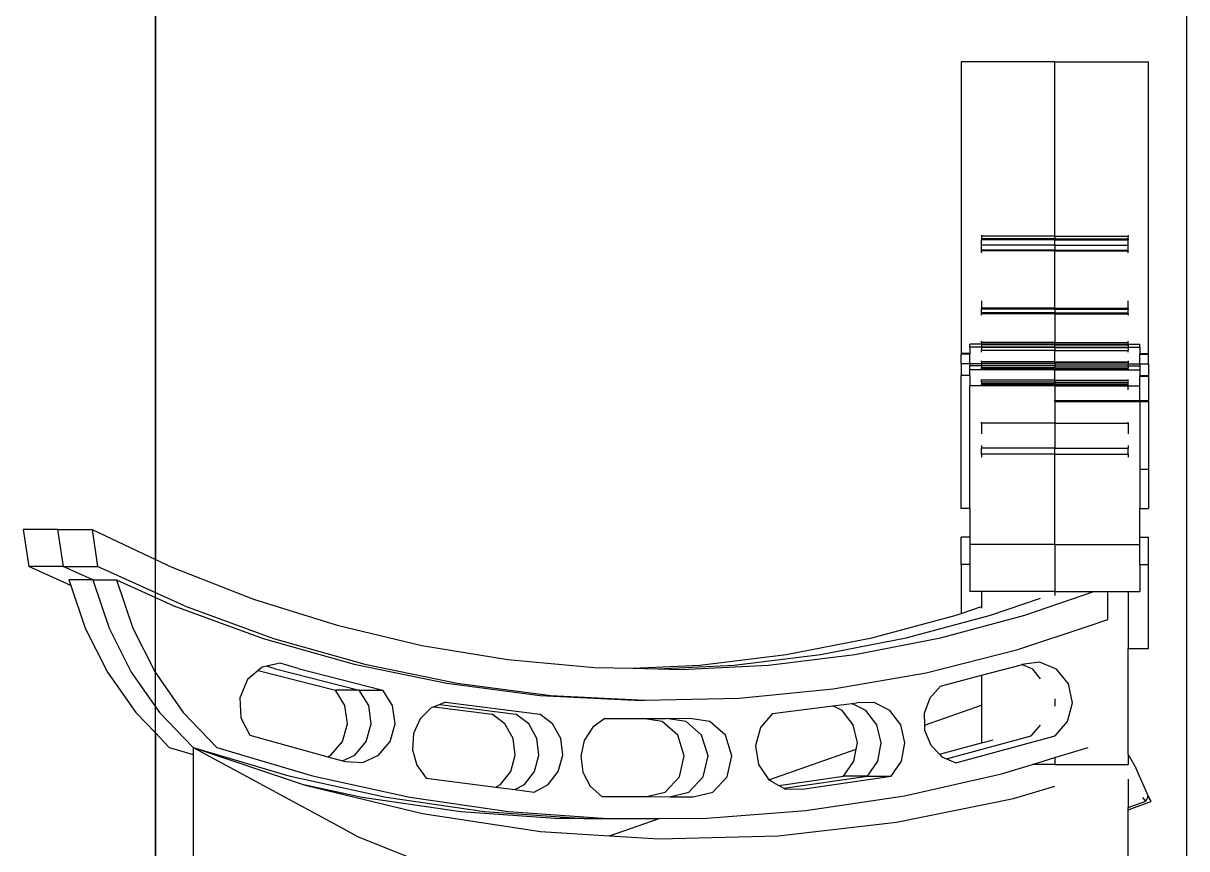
# Model space of a CAD drawing. Extents: x -24961 to 905641, y -154323 to 635957.
# Drawn here: x 395802.4 to 396253.6, y -143236.1 to -142916.1 of the extents above; entities that cross this region are included whole.
import ezdxf

# ---------------------------------------------------------------- set-up
doc = ezdxf.new("R2010")
doc.units = 0
doc.header["$LTSCALE"] = 1000
doc.header["$MEASUREMENT"] = 0
doc.layers.add('WALL', color=9, linetype='Continuous')

msp = doc.modelspace()

# ---------------------------------------------------------------- linework, layer by layer
for p, q in [((395853.61, -137425.75), (395853.61, -143123.91)), ((396253.61, -143268.28), (396253.61, -140057.9)), ((396202.46, -142931.06), (396166.11, -142931.06)), ((396166.11, -142931.06), (396166.11, -143044.11)), ((396202.46, -142931.06), (396238.81, -142931.06)), ((396202.46, -142998.65), (396202.46, -142931.06)), ((396238.81, -143044.11), (396238.81, -142931.06)), ((396174.07, -142998.23), (396174.07, -142998.65)), ((396174.07, -142998.65), (396174.07, -142999.57)), ((396202.46, -142998.65), (396174.07, -142998.65)), ((396202.46, -142998.65), (396230.86, -142998.65)), ((396202.46, -142998.65), (396202.46, -142999.57)), ((396230.86, -142998.23), (396230.86, -142998.65)), ((396230.86, -142999.57), (396230.86, -142998.65)), ((396202.46, -142999.57), (396174.07, -142999.57)), ((396174.07, -142999.57), (396174.07, -142999.8)), ((396202.46, -142999.8), (396174.07, -142999.8)), ((396174.07, -142999.8), (396174.07, -143000.07)), ((396202.46, -143000.07), (396174.07, -143000.07)), ((396174.07, -143002.13), (396174.07, -143000.07)), ((396202.46, -143002.13), (396174.07, -143002.13)), ((396174.07, -143003.98), (396174.07, -143002.13)), ((396202.46, -142999.57), (396230.86, -142999.57)), ((396202.46, -142999.57), (396202.46, -142999.8)), ((396202.46, -142999.8), (396230.86, -142999.8)), ((396202.46, -142999.8), (396202.46, -143000.07)), ((396202.46, -143000.07), (396230.86, -143000.07)), ((396202.46, -143002.13), (396202.46, -143000.07)), ((396202.46, -143002.13), (396230.86, -143002.13)), ((396202.46, -143002.13), (396202.46, -143003.98)), ((396230.86, -142999.57), (396230.86, -142999.8)), ((396230.86, -142999.8), (396230.86, -143000.07)), ((396230.86, -143002.13), (396230.86, -143000.07)), ((396230.86, -143003.98), (396230.86, -143002.13)), ((396202.46, -143003.98), (396174.07, -143003.98)), ((396174.07, -143004.34), (396174.07, -143003.98)), ((396174.07, -143005), (396174.07, -143004.34)), ((396202.46, -143004.34), (396174.07, -143004.34)), ((396202.46, -143003.98), (396230.86, -143003.98)), ((396202.46, -143004.34), (396202.46, -143003.98)), ((396202.46, -143004.34), (396230.86, -143004.34)), ((396202.46, -143026.51), (396202.46, -143004.34)), ((396230.86, -143004.34), (396230.86, -143003.98)), ((396230.86, -143005), (396230.86, -143004.34)), ((396174.07, -143023.66), (396174.07, -143026.51)), ((396230.86, -143026.51), (396230.86, -143023.66)), ((396174.07, -143026.51), (396174.07, -143026.59)), ((396202.46, -143026.51), (396174.07, -143026.51)), ((396202.46, -143026.59), (396174.07, -143026.59)), ((396174.07, -143026.95), (396174.07, -143026.59)), ((396174.07, -143028.35), (396174.07, -143026.95)), ((396202.46, -143026.95), (396174.07, -143026.95)), ((396202.46, -143028.35), (396174.07, -143028.35)), ((396174.07, -143028.73), (396174.07, -143028.35)), ((396202.46, -143028.73), (396174.07, -143028.73)), ((396174.07, -143029.23), (396174.07, -143028.73)), ((396202.46, -143026.51), (396202.46, -143026.59)), ((396202.46, -143026.51), (396230.86, -143026.51)), ((396202.46, -143026.59), (396230.86, -143026.59)), ((396202.46, -143026.59), (396202.46, -143026.95)), ((396202.46, -143026.95), (396230.86, -143026.95)), ((396202.46, -143026.95), (396202.46, -143028.35)), ((396202.46, -143028.35), (396230.86, -143028.35)), ((396202.46, -143028.73), (396202.46, -143028.35)), ((396202.46, -143028.73), (396230.86, -143028.73)), ((396202.46, -143028.73), (396202.46, -143039.77)), ((396230.86, -143026.51), (396230.86, -143026.59)), ((396230.86, -143026.59), (396230.86, -143026.95)), ((396230.86, -143028.35), (396230.86, -143026.95)), ((396230.86, -143028.73), (396230.86, -143028.35)), ((396230.86, -143028.73), (396230.86, -143029.23)), ((396174.07, -143039.77), (396174.07, -143039.24)), ((396202.46, -143039.77), (396174.07, -143039.77)), ((396174.07, -143039.77), (396174.07, -143040.45)), ((396202.46, -143039.77), (396230.86, -143039.77)), ((396202.46, -143040.45), (396202.46, -143039.77)), ((396230.86, -143039.77), (396230.86, -143039.24)), ((396230.86, -143040.45), (396230.86, -143039.77)), ((396169.52, -143044.11), (396166.11, -143044.11)), ((396166.11, -143044.11), (396166.11, -143044.3)), ((396169.52, -143044.3), (396166.11, -143044.3)), ((396166.11, -143048.05), (396166.11, -143044.3)), ((396169.52, -143041.61), (396169.52, -143040.45)), ((396174.07, -143040.45), (396169.52, -143040.45)), ((396174.07, -143041.61), (396169.52, -143041.61)), ((396169.52, -143041.61), (396169.52, -143044.11)), ((396169.52, -143044.11), (396169.52, -143044.3)), ((396169.52, -143048.05), (396169.52, -143044.3)), ((396202.46, -143040.45), (396174.07, -143040.45)), ((396174.07, -143040.45), (396174.07, -143040.67)), ((396202.46, -143040.67), (396174.07, -143040.67)), ((396174.07, -143040.67), (396174.07, -143041.61)), ((396202.46, -143041.61), (396174.07, -143041.61)), ((396174.07, -143041.67), (396174.07, -143041.61)), ((396174.07, -143041.77), (396174.07, -143041.67)), ((396202.46, -143041.77), (396174.07, -143041.77)), ((396174.07, -143041.77), (396174.07, -143042.97)), ((396174.07, -143043.56), (396174.07, -143042.97)), ((396202.46, -143042.97), (396174.07, -143042.97)), ((396202.46, -143040.45), (396230.86, -143040.45)), ((396202.46, -143040.45), (396202.46, -143040.67)), ((396202.46, -143040.67), (396230.86, -143040.67)), ((396202.46, -143041.61), (396202.46, -143040.67)), ((396202.46, -143041.61), (396230.86, -143041.61)), ((396202.46, -143041.67), (396202.46, -143041.61)), ((396202.46, -143041.67), (396202.46, -143041.77)), ((396202.46, -143041.77), (396230.86, -143041.77)), ((396202.46, -143041.77), (396202.46, -143042.97)), ((396202.46, -143042.97), (396230.86, -143042.97)), ((396202.46, -143047.28), (396202.46, -143042.97)), ((396230.86, -143040.45), (396235.4, -143040.45)), ((396230.86, -143040.45), (396230.86, -143040.67)), ((396230.86, -143040.67), (396230.86, -143041.61)), ((396230.86, -143041.61), (396235.4, -143041.61)), ((396230.86, -143041.67), (396230.86, -143041.61)), ((396230.86, -143041.67), (396230.86, -143041.77)), ((396230.86, -143041.77), (396230.86, -143042.97)), ((396230.86, -143043.56), (396230.86, -143042.97)), ((396235.4, -143041.61), (396235.4, -143040.45)), ((396235.4, -143041.61), (396235.4, -143044.11)), ((396235.4, -143044.11), (396238.81, -143044.11)), ((396235.4, -143044.11), (396235.4, -143044.3)), ((396235.4, -143044.3), (396238.81, -143044.3)), ((396235.4, -143048.05), (396235.4, -143044.3)), ((396238.81, -143044.11), (396238.81, -143044.3)), ((396238.81, -143048.05), (396238.81, -143044.3)), ((396166.11, -143048.14), (396166.11, -143048.05)), ((396169.52, -143048.05), (396166.11, -143048.05)), ((396169.52, -143048.14), (396166.11, -143048.14)), ((396166.11, -143048.14), (396166.11, -143052.57)), ((396174.07, -143048.05), (396169.52, -143048.05)), ((396169.52, -143048.05), (396169.52, -143048.14)), ((396169.52, -143048.14), (396169.52, -143048.92)), ((396174.07, -143048.14), (396169.52, -143048.14)), ((396174.07, -143047.28), (396174.07, -143046.89)), ((396202.46, -143047.28), (396174.07, -143047.28)), ((396174.07, -143047.28), (396174.07, -143047.48)), ((396202.46, -143047.48), (396174.07, -143047.48)), ((396174.07, -143047.48), (396174.07, -143048.05)), ((396202.46, -143048.05), (396174.07, -143048.05)), ((396174.07, -143048.08), (396174.07, -143048.05)), ((396202.46, -143048.08), (396174.07, -143048.08)), ((396174.07, -143048.14), (396174.07, -143048.08)), ((396202.46, -143048.14), (396174.07, -143048.14)), ((396174.07, -143048.14), (396174.07, -143048.92)), ((396202.46, -143047.28), (396230.86, -143047.28)), ((396202.46, -143047.28), (396202.46, -143047.48)), ((396202.46, -143047.48), (396230.86, -143047.48)), ((396202.46, -143047.48), (396202.46, -143048.05)), ((396202.46, -143048.05), (396230.86, -143048.05)), ((396202.46, -143048.08), (396202.46, -143048.05)), ((396202.46, -143048.08), (396230.86, -143048.08)), ((396202.46, -143048.14), (396202.46, -143048.08)), ((396202.46, -143048.14), (396230.86, -143048.14)), ((396202.46, -143048.14), (396202.46, -143048.92)), ((396230.86, -143046.89), (396230.86, -143047.28)), ((396230.86, -143047.28), (396230.86, -143047.48)), ((396230.86, -143047.48), (396230.86, -143048.05)), ((396230.86, -143048.08), (396230.86, -143048.05)), ((396230.86, -143048.05), (396235.4, -143048.05)), ((396230.86, -143048.14), (396230.86, -143048.08)), ((396230.86, -143048.14), (396235.4, -143048.14)), ((396230.86, -143048.92), (396230.86, -143048.14)), ((396235.4, -143048.05), (396238.81, -143048.05)), ((396235.4, -143048.05), (396235.4, -143048.14)), ((396235.4, -143048.14), (396235.4, -143048.92)), ((396235.4, -143048.14), (396238.81, -143048.14)), ((396238.81, -143048.14), (396238.81, -143048.05)), ((396238.81, -143048.14), (396238.81, -143052.57)), ((396169.52, -143052.57), (396166.11, -143052.57)), ((396166.12, -143104.11), (396166.11, -143052.57)), ((396174.07, -143048.92), (396169.52, -143048.92)), ((396169.52, -143050.37), (396169.52, -143048.92)), ((396174.07, -143050.37), (396169.52, -143050.37)), ((396169.52, -143052.57), (396169.52, -143050.37)), ((396169.52, -143052.57), (396169.52, -143056.68)), ((396202.46, -143048.92), (396174.07, -143048.92)), ((396174.07, -143048.92), (396174.07, -143049.68)), ((396202.46, -143049.7), (396174.07, -143049.68)), ((396174.07, -143050.08), (396174.07, -143049.68)), ((396202.46, -143050.08), (396174.07, -143050.08)), ((396174.07, -143050.08), (396174.07, -143050.37)), ((396202.46, -143050.37), (396174.07, -143050.37)), ((396174.07, -143050.37), (396174.07, -143050.44)), ((396202.46, -143048.92), (396230.86, -143048.92)), ((396202.46, -143048.92), (396202.46, -143049.7)), ((396202.46, -143049.7), (396230.86, -143049.68)), ((396202.46, -143049.7), (396202.46, -143050.08)), ((396202.46, -143050.08), (396230.86, -143050.08)), ((396202.46, -143050.37), (396202.46, -143050.08)), ((396202.46, -143050.37), (396230.86, -143050.37)), ((396202.46, -143054.39), (396202.46, -143050.37)), ((396230.86, -143048.92), (396235.4, -143048.92)), ((396230.86, -143048.92), (396230.86, -143049.68)), ((396230.86, -143050.08), (396230.86, -143049.68)), ((396230.86, -143050.08), (396230.86, -143050.37)), ((396230.86, -143050.37), (396235.4, -143050.37)), ((396230.86, -143050.44), (396230.86, -143050.37)), ((396235.4, -143048.92), (396235.4, -143050.37)), ((396235.4, -143050.37), (396235.4, -143052.57)), ((396235.4, -143052.57), (396238.81, -143052.57)), ((396235.4, -143052.82), (396235.4, -143052.57)), ((396235.4, -143052.82), (396238.81, -143052.82)), ((396235.4, -143056.68), (396235.4, -143052.82)), ((396238.81, -143052.57), (396238.81, -143052.82)), ((396238.81, -143052.82), (396238.81, -143062.36)), ((396174.07, -143056.68), (396169.52, -143056.68)), ((396169.52, -143104.11), (396169.52, -143056.68)), ((396174.07, -143054.39), (396174.07, -143054.18)), ((396202.46, -143054.39), (396174.07, -143054.39)), ((396174.07, -143055.14), (396174.07, -143054.39)), ((396202.46, -143055.14), (396174.07, -143055.14)), ((396174.07, -143055.14), (396174.07, -143055.89)), ((396202.46, -143055.89), (396174.07, -143055.89)), ((396174.07, -143055.89), (396174.07, -143056.09)), ((396174.07, -143056.68), (396174.07, -143056.09)), ((396202.46, -143056.09), (396174.07, -143056.09)), ((396202.46, -143056.68), (396174.07, -143056.68)), ((396202.46, -143054.39), (396230.86, -143054.39)), ((396202.46, -143054.39), (396202.46, -143055.14)), ((396202.46, -143055.14), (396230.86, -143055.14)), ((396202.46, -143055.89), (396202.46, -143055.14)), ((396202.46, -143055.89), (396230.86, -143055.89)), ((396202.46, -143056.09), (396202.46, -143055.89)), ((396202.46, -143056.09), (396230.86, -143056.09)), ((396202.46, -143056.68), (396202.46, -143056.09)), ((396202.46, -143056.68), (396230.86, -143056.68)), ((396202.46, -143056.68), (396202.46, -143062.36)), ((396230.86, -143054.39), (396230.86, -143054.18)), ((396230.86, -143055.14), (396230.86, -143054.39)), ((396230.86, -143055.89), (396230.86, -143055.14)), ((396230.86, -143056.09), (396230.86, -143055.89)), ((396230.86, -143056.68), (396230.86, -143056.09)), ((396230.86, -143056.68), (396235.4, -143056.68)), ((396230.86, -143058.11), (396230.86, -143056.68)), ((396235.4, -143062.36), (396235.4, -143056.68)), ((396202.46, -143062.36), (396230.86, -143062.36)), ((396202.46, -143062.65), (396202.46, -143062.36)), ((396230.86, -143062.36), (396230.86, -143062.19)), ((396230.86, -143062.36), (396235.4, -143062.36)), ((396235.4, -143062.36), (396238.81, -143062.36)), ((396235.4, -143062.36), (396235.4, -143062.65)), ((396238.81, -143062.65), (396238.81, -143062.36)), ((396202.46, -143062.65), (396235.4, -143062.65)), ((396202.46, -143062.65), (396202.46, -143071.09)), ((396235.4, -143062.65), (396238.81, -143062.65)), ((396235.4, -143062.65), (396235.4, -143088.91)), ((396238.81, -143062.65), (396238.81, -143088.91)), ((396174.07, -143071.09), (396174.07, -143070.76)), ((396202.46, -143071.09), (396174.07, -143071.09)), ((396174.07, -143071.09), (396174.07, -143075.21)), ((396202.46, -143071.09), (396230.86, -143071.09)), ((396202.46, -143071.09), (396202.46, -143080.75)), ((396230.86, -143071.09), (396230.86, -143070.76)), ((396230.86, -143071.09), (396230.86, -143075.21)), ((396174.07, -143079.73), (396174.07, -143080.75)), ((396230.86, -143079.73), (396230.86, -143080.75)), ((396202.46, -143080.75), (396174.07, -143080.75)), ((396174.07, -143083.09), (396174.07, -143080.75)), ((396202.46, -143083.09), (396174.07, -143083.09)), ((396174.07, -143083.09), (396174.07, -143084.3)), ((396202.46, -143080.75), (396230.86, -143080.75)), ((396202.46, -143083.09), (396202.46, -143080.75)), ((396202.46, -143083.09), (396230.86, -143083.09)), ((396202.46, -143118.08), (396202.46, -143083.09)), ((396230.86, -143083.09), (396230.86, -143080.75)), ((396230.86, -143083.09), (396230.86, -143084.3)), ((396235.4, -143088.91), (396238.81, -143088.91)), ((396235.4, -143088.91), (396235.4, -143104.11)), ((396238.81, -143089.17), (396238.81, -143088.91)), ((396238.81, -143089.17), (396238.81, -143104.11)), ((396169.52, -143104.11), (396166.12, -143104.11)), ((396169.52, -143104.11), (396169.52, -143115.27)), ((396235.4, -143104.11), (396238.81, -143104.11)), ((396235.4, -143115.27), (396235.4, -143104.11)), ((395802.38, -143112.28), (395804.49, -143126.6)), ((395815.71, -143112.28), (395802.38, -143112.28)), ((395815.71, -143112.28), (395829.05, -143112.28)), ((395815.71, -143112.28), (395817.83, -143126.6)), ((395829.05, -143112.28), (395831.16, -143126.6)), ((395829.05, -143112.28), (395853.61, -143123.91)), ((396169.52, -143115.27), (396166.11, -143115.27)), ((396166.11, -143125.91), (396166.11, -143115.27)), ((396169.52, -143115.27), (396169.52, -143118.08)), ((396235.4, -143115.27), (396238.81, -143115.27)), ((396235.4, -143118.08), (396235.4, -143115.27)), ((396238.81, -143125.91), (396238.81, -143115.27)), ((396202.46, -143118.08), (396169.52, -143118.08)), ((396169.52, -143118.08), (396169.52, -143125.91)), ((396202.46, -143118.08), (396202.46, -143136.37)), ((396202.46, -143118.08), (396235.4, -143118.08)), ((396235.4, -143125.91), (396235.4, -143118.08)), ((395853.61, -143123.91), (395859.94, -143126.91)), ((395820.83, -143133.99), (395804.49, -143126.6)), ((395817.83, -143126.6), (395804.49, -143126.6)), ((395817.83, -143126.6), (395831.16, -143126.6)), ((395829.33, -143131.8), (395817.83, -143126.6)), ((395864.87, -143141.85), (395831.16, -143126.6)), ((395859.94, -143126.91), (395891.66, -143139.32)), ((396169.52, -143125.91), (396166.11, -143125.91)), ((396166.11, -143125.91), (396166.11, -143144.91)), ((396169.52, -143125.91), (396169.52, -143136.37)), ((396235.4, -143125.91), (396235.4, -143136.37)), ((396235.4, -143125.91), (396238.81, -143125.91)), ((396238.81, -143158.47), (396238.81, -143125.91)), ((395829.33, -143131.8), (395820.1, -143131.8)), ((395820.1, -143131.8), (395820.83, -143133.99)), ((395820.83, -143133.99), (395826.39, -143150.55)), ((395829.33, -143131.8), (395835.63, -143150.55)), ((395829.33, -143131.8), (395838.56, -143131.8)), ((395838.56, -143131.8), (395844.86, -143150.55)), ((395838.56, -143131.8), (395860.77, -143141.85)), ((396174.07, -143136.37), (396169.52, -143136.37)), ((396174.07, -143136.37), (396174.07, -143142.17)), ((396202.46, -143136.37), (396174.07, -143136.37)), ((396177.54, -143145.57), (396196.94, -143138.88)), ((396190.87, -143145.57), (396217.58, -143136.37)), ((396202.46, -143136.37), (396202.46, -143137.93)), ((396202.46, -143136.37), (396217.58, -143136.37)), ((396217.58, -143136.37), (396223.01, -143136.37)), ((396223.01, -143136.37), (396230.86, -143136.37)), ((396223.01, -143147.21), (396223.01, -143136.37)), ((396230.86, -143136.37), (396235.4, -143136.37)), ((396230.86, -143136.37), (396230.86, -143158.47)), ((395860.77, -143141.85), (395895.37, -143154.53)), ((395864.87, -143141.85), (395899.47, -143154.53)), ((395891.66, -143139.32), (395924.06, -143149.45)), ((396166.11, -143144.91), (396174.07, -143142.17)), ((396174.07, -143142.17), (396174.07, -143142.83)), ((396131.46, -143154.34), (396164.2, -143145.57)), ((396144.8, -143154.34), (396177.54, -143145.57)), ((396158.13, -143154.34), (396190.87, -143145.57)), ((396164.2, -143145.57), (396166.11, -143144.91)), ((396215.4, -143149.75), (396223.01, -143147.21)), ((395826.39, -143150.55), (395835.05, -143167.68)), ((395835.63, -143150.55), (395844.28, -143167.68)), ((395844.86, -143150.55), (395853.51, -143167.68)), ((395924.06, -143149.45), (395957.01, -143157.27)), ((396188.09, -143158.85), (396215.4, -143149.75)), ((395895.37, -143154.53), (395930.71, -143164.58)), ((395899.47, -143154.53), (395934.81, -143164.58)), ((396098.26, -143160.78), (396131.46, -143154.34)), ((396111.59, -143160.78), (396144.8, -143154.34)), ((396124.93, -143160.78), (396158.13, -143154.34)), ((395957.01, -143157.27), (395990.36, -143162.74)), ((396064.73, -143164.85), (396098.26, -143160.78)), ((396078.07, -143164.85), (396111.59, -143160.78)), ((396091.4, -143164.85), (396124.93, -143160.78)), ((396152.51, -143167.84), (396188.09, -143158.85)), ((396230.86, -143199.51), (396230.86, -143158.47)), ((396230.86, -143158.47), (396238.81, -143158.47)), ((395895, -143165.68), (395893.45, -143167)), ((395896.66, -143165.32), (395895, -143165.68)), ((395902.06, -143164.15), (395896.66, -143165.32)), ((395899.75, -143166.26), (395896.66, -143165.32)), ((395908.99, -143166.26), (395902.06, -143164.15)), ((395930.71, -143164.58), (395966.61, -143171.95)), ((395934.81, -143164.58), (395970.71, -143171.95)), ((395990.36, -143162.74), (396023.98, -143165.83)), ((396023.98, -143165.83), (396038.89, -143166.14)), ((396038.89, -143166.14), (396064.73, -143164.85)), ((396038.89, -143166.14), (396048.3, -143166.34)), ((396048.3, -143166.34), (396078.07, -143164.85)), ((396057.7, -143166.53), (396091.4, -143164.85)), ((396174.07, -143168.85), (396189.59, -143164.72)), ((396189.69, -143164.71), (396189.59, -143164.72)), ((396196.54, -143163.74), (396189.69, -143164.71)), ((396193.86, -143166.41), (396189.69, -143164.71)), ((396203.09, -143166.41), (396196.54, -143163.74)), ((395835.05, -143167.68), (395845.99, -143183.21)), ((395844.28, -143167.68), (395855.22, -143183.21)), ((395853.51, -143167.68), (395864.45, -143183.21)), ((395889.35, -143170.51), (395886.37, -143177.59)), ((395893.45, -143167), (395889.35, -143170.51)), ((395893.45, -143167), (395923.43, -143174.59)), ((395899.75, -143166.26), (395932.66, -143174.59)), ((395908.99, -143166.26), (395941.89, -143174.59)), ((396048.3, -143166.34), (396057.7, -143166.53)), ((396116.43, -143174.13), (396152.51, -143167.84)), ((396158.14, -143173.09), (396174.07, -143168.85)), ((396174.07, -143168.85), (396174.07, -143180.47)), ((396196.94, -143170.23), (396193.86, -143166.41)), ((396207.7, -143172.12), (396203.09, -143166.41)), ((395927.12, -143180.56), (395923.43, -143174.59)), ((395932.66, -143174.59), (395923.43, -143174.59)), ((395932.66, -143174.59), (395941.89, -143174.59)), ((395936.35, -143180.56), (395932.66, -143174.59)), ((395945.58, -143180.56), (395941.89, -143174.59)), ((395966.61, -143171.95), (396002.9, -143176.61)), ((395970.71, -143171.95), (396007, -143176.61)), ((396080.04, -143177.7), (396116.43, -143174.13)), ((396158.14, -143173.09), (396154, -143177.7)), ((396209.25, -143179.5), (396207.7, -143172.12)), ((395886.37, -143177.59), (395886.7, -143185.36)), ((395966.1, -143179.22), (395963.91, -143180.11)), ((395966.1, -143179.22), (396002.7, -143183.88)), ((396002.9, -143176.61), (396039.4, -143178.53)), ((396007, -143176.61), (396043.5, -143178.53)), ((396039.4, -143178.53), (396043.5, -143178.53)), ((396043.5, -143178.53), (396080.04, -143177.7)), ((396116.41, -143180.66), (396123.76, -143179.72)), ((396123.76, -143179.72), (396125.67, -143179.48)), ((396129.2, -143182.45), (396123.76, -143179.72)), ((396132.36, -143179.41), (396125.67, -143179.48)), ((396138.43, -143182.45), (396132.36, -143179.41)), ((396154, -143177.7), (396151.82, -143183.67)), ((396202.46, -143177.97), (396202.46, -143180.77)), ((396207.4, -143186.8), (396209.25, -143179.5)), ((395845.99, -143183.21), (395853.61, -143191.18)), ((395855.22, -143183.21), (395868.21, -143196.79)), ((395864.45, -143183.21), (395877.44, -143196.79)), ((395928.09, -143187.67), (395927.12, -143180.56)), ((395937.33, -143187.67), (395936.35, -143180.56)), ((395946.56, -143187.67), (395945.58, -143180.56)), ((395960.63, -143181.46), (395956.31, -143185.72)), ((395961.73, -143181.01), (395960.63, -143181.46)), ((395963.91, -143180.11), (395961.73, -143181.01)), ((395961.73, -143181.01), (395984.23, -143183.88)), ((395963.91, -143180.11), (395993.46, -143183.88)), ((395989.2, -143187.68), (395984.23, -143183.88)), ((395998.43, -143187.68), (395993.46, -143183.88)), ((396007.67, -143187.68), (396002.7, -143183.88)), ((396093, -143183.66), (396088.32, -143189.07)), ((396093, -143183.66), (396116.41, -143180.66)), ((396119.97, -143182.45), (396116.41, -143180.66)), ((396124.24, -143188.02), (396119.97, -143182.45)), ((396133.47, -143188.02), (396129.2, -143182.45)), ((396142.7, -143188.02), (396138.43, -143182.45)), ((396151.82, -143183.67), (396151.9, -143188.24)), ((396151.9, -143188.24), (396174.07, -143180.47)), ((396174.07, -143180.47), (396174.07, -143195.01)), ((395886.7, -143185.36), (395890.26, -143192.11)), ((395926.17, -143194.54), (395928.09, -143187.67)), ((395935.4, -143194.54), (395937.33, -143187.67)), ((395944.63, -143194.54), (395946.56, -143187.67)), ((395956.31, -143185.72), (395953.74, -143191.4)), ((395992.34, -143193.32), (395989.2, -143187.68)), ((396001.57, -143193.32), (395998.43, -143187.68)), ((396010.81, -143193.32), (396007.67, -143187.68)), ((396027.98, -143185.58), (396023.26, -143188.97)), ((396028.03, -143185.53), (396027.98, -143185.58)), ((396027.98, -143185.58), (396042.49, -143185.64)), ((396028.09, -143185.49), (396028.03, -143185.53)), ((396028.03, -143185.53), (396051.72, -143185.64)), ((396028.09, -143185.49), (396060.95, -143185.64)), ((396050.22, -143186.73), (396042.49, -143185.64)), ((396056.24, -143192.08), (396050.22, -143186.73)), ((396059.46, -143186.73), (396051.72, -143185.64)), ((396065.48, -143192.08), (396059.46, -143186.73)), ((396068.69, -143186.73), (396060.95, -143185.64)), ((396074.71, -143192.08), (396068.69, -143186.73)), ((396125.87, -143195.03), (396124.24, -143188.02)), ((396135.11, -143195.03), (396133.47, -143188.02)), ((396144.34, -143195.03), (396142.7, -143188.02)), ((396151.9, -143188.24), (396151.93, -143190.08)), ((396193.33, -143192.28), (396196.94, -143188.19)), ((396202.56, -143192.28), (396207.4, -143186.8)), ((395853.61, -143191.18), (395853.61, -143274.45)), ((395853.61, -143191.18), (395858.97, -143196.79)), ((395890.26, -143192.11), (395920.5, -143200.41)), ((395953.74, -143191.4), (395953.28, -143197.7)), ((396023.26, -143188.97), (396019.95, -143194.11)), ((396058.72, -143200.06), (396056.24, -143192.08)), ((396067.95, -143200.06), (396065.48, -143192.08)), ((396077.18, -143200.06), (396074.71, -143192.08)), ((396088.32, -143189.07), (396086.35, -143196.16)), ((396151.93, -143190.08), (396154.31, -143195.96)), ((396160.5, -143201.21), (396193.33, -143192.28)), ((396164.12, -143202.73), (396202.56, -143192.28)), ((395858.97, -143196.79), (395868.21, -143199.53)), ((395868.21, -143196.79), (395926.25, -143228.12)), ((395868.21, -143196.79), (395905.35, -143207.84)), ((395868.21, -143196.79), (395910.6, -143211.02)), ((395868.21, -143196.79), (395868.21, -143199.53)), ((395877.44, -143196.79), (395914.58, -143207.84)), ((395921.71, -143199.87), (395926.17, -143194.54)), ((395930.94, -143199.87), (395935.4, -143194.54)), ((395940.17, -143199.87), (395944.63, -143194.54)), ((395953.28, -143197.7), (395955.01, -143203.74)), ((395993.12, -143199.84), (395992.34, -143193.32)), ((396002.36, -143199.84), (396001.57, -143193.32)), ((396011.59, -143199.84), (396010.81, -143193.32)), ((396019.95, -143194.11), (396018.61, -143200.2)), ((396086.35, -143196.16), (396087.51, -143203.45)), ((396091.53, -143209.39), (396125.41, -143197.52)), ((396124.56, -143202.12), (396125.41, -143197.52)), ((396125.41, -143197.52), (396125.87, -143195.03)), ((396133.79, -143202.12), (396135.11, -143195.03)), ((396143.02, -143202.12), (396144.34, -143195.03)), ((396154.31, -143195.96), (396157.68, -143199.46)), ((396157.68, -143199.46), (396174.07, -143195.01)), ((396174.07, -143195.01), (396178.48, -143193.81)), ((396202.46, -143200.77), (396215.4, -143196.84)), ((395868.21, -143199.53), (395868.21, -143252.16)), ((395920.5, -143200.41), (395921.71, -143199.87)), ((395920.5, -143200.41), (395926.24, -143201.99)), ((395926.24, -143201.99), (395930.94, -143199.87)), ((395926.24, -143201.99), (395927.39, -143202.3)), ((395927.39, -143202.3), (395934.03, -143202.63)), ((395934.03, -143202.63), (395940.17, -143199.87)), ((395991.42, -143206.15), (395993.12, -143199.84)), ((396000.65, -143206.15), (396002.36, -143199.84)), ((396009.88, -143206.15), (396011.59, -143199.84)), ((396018.61, -143200.2), (396019.41, -143206.4)), ((396056.89, -143208.25), (396058.72, -143200.06)), ((396066.12, -143208.25), (396067.95, -143200.06)), ((396075.36, -143208.25), (396077.18, -143200.06)), ((396120.54, -143207.91), (396124.56, -143202.12)), ((396129.78, -143207.91), (396133.79, -143202.12)), ((396139.01, -143207.91), (396143.02, -143202.12)), ((396157.68, -143199.46), (396158.59, -143200.4)), ((396158.59, -143200.4), (396160.5, -143201.21)), ((396160.5, -143201.21), (396164.12, -143202.73)), ((396193.76, -143203.41), (396202.46, -143200.77)), ((396202.46, -143200.77), (396202.46, -143203.41)), ((396230.86, -143199.51), (396233.81, -143204.76)), ((396230.86, -143199.51), (396230.86, -143203.41)), ((395955.01, -143203.74), (395958.67, -143208.67)), ((395987.51, -143211.2), (395991.42, -143206.15)), ((395996.74, -143211.2), (396000.65, -143206.15)), ((396005.97, -143211.2), (396009.88, -143206.15)), ((396019.41, -143206.4), (396022.27, -143211.85)), ((396087.51, -143203.45), (396091.53, -143209.39)), ((396181.82, -143207.04), (396193.76, -143203.41)), ((396202.46, -143203.41), (396193.76, -143203.41)), ((396202.46, -143203.41), (396230.86, -143203.41)), ((396238.6, -143215.56), (396233.81, -143204.76)), ((395905.35, -143207.84), (395943.11, -143216.14)), ((395910.6, -143211.02), (395933.88, -143216.14)), ((395910.6, -143211.02), (395912.26, -143211.58)), ((395914.58, -143207.84), (395952.34, -143216.14)), ((395958.67, -143208.67), (395985.66, -143212.19)), ((395985.66, -143212.19), (395987.51, -143211.2)), ((395993.09, -143213.16), (395996.74, -143211.2)), ((396000.52, -143214.12), (396005.97, -143211.2)), ((396051.33, -143214.14), (396056.89, -143208.25)), ((396060.56, -143214.14), (396066.12, -143208.25)), ((396069.79, -143214.14), (396075.36, -143208.25)), ((396091.53, -143209.39), (396091.56, -143209.42)), ((396091.56, -143209.42), (396095.41, -143211.58)), ((396095.41, -143211.58), (396120.54, -143207.91)), ((396097.32, -143212.65), (396129.78, -143207.91)), ((396104.49, -143212.95), (396139.01, -143207.91)), ((396129.78, -143207.91), (396120.54, -143207.91)), ((396129.78, -143207.91), (396139.01, -143207.91)), ((396144.1, -143215.57), (396181.82, -143207.04)), ((396230.86, -143209.17), (396230.86, -143220.09)), ((395912.26, -143211.58), (395957.28, -143222.45)), ((395985.66, -143212.19), (395993.09, -143213.16)), ((395993.09, -143213.16), (396000.52, -143214.12)), ((396022.27, -143211.85), (396026.76, -143215.8)), ((396026.76, -143215.8), (396044.04, -143215.87)), ((396044.04, -143215.87), (396051.33, -143214.14)), ((396053.1, -143215.91), (396060.56, -143214.14)), ((396062.17, -143215.95), (396069.79, -143214.14)), ((396095.41, -143211.58), (396097.32, -143212.65)), ((396097.32, -143212.65), (396097.64, -143212.83)), ((396097.64, -143212.83), (396104.49, -143212.95)), ((396105.94, -143221.31), (396144.1, -143215.57)), ((396186.37, -143216.58), (396202.51, -143211.81)), ((396238.6, -143215.56), (396237.74, -143217.68)), ((396238.6, -143215.56), (396238.83, -143216.01)), ((395933.88, -143216.14), (395972.07, -143221.66)), ((395943.11, -143216.14), (395981.3, -143221.66)), ((395952.34, -143216.14), (395990.53, -143221.66)), ((396044.04, -143215.87), (396053.1, -143215.91)), ((396053.1, -143215.91), (396062.17, -143215.95)), ((396141.03, -143225.81), (396186.37, -143216.58)), ((396230.86, -143220.09), (396237.74, -143217.68)), ((396230.86, -143221.05), (396239.69, -143217.81)), ((396230.86, -143221.05), (396230.86, -143220.09)), ((396237.74, -143217.68), (396236.56, -143216.28)), ((396239.69, -143217.37), (396238.83, -143216.01)), ((396238.83, -143216.01), (396239.51, -143217.43)), ((396239.51, -143217.43), (396239.69, -143217.37)), ((396239.51, -143217.43), (396239.69, -143217.81)), ((395957.28, -143222.45), (396002.97, -143229.35)), ((395972.07, -143221.66), (396010.52, -143224.36)), ((395981.3, -143221.66), (396019.75, -143224.36)), ((395990.53, -143221.66), (396028.98, -143224.36)), ((396019.75, -143224.36), (396010.52, -143224.36)), ((396019.75, -143224.36), (396028.98, -143224.36)), ((396028.98, -143224.36), (396048.97, -143224.3)), ((396029.8, -143231.02), (396048.97, -143224.3)), ((396048.97, -143224.3), (396067.51, -143224.25)), ((396067.51, -143224.25), (396105.94, -143221.31)), ((396230.86, -143270.14), (396230.86, -143221.05)), ((395926.25, -143228.12), (395932.01, -143231.29)), ((396002.97, -143229.35), (396029.8, -143231.02)), ((396095.15, -143231.03), (396141.03, -143225.81)), ((395932.01, -143231.29), (395953.61, -143239.94)), ((396029.8, -143231.02), (396049.03, -143232.21)), ((396049.03, -143232.21), (396095.15, -143231.03))]:
    msp.add_line(p, q)
at = {"layer": 'WALL'}
msp.add_line((395853.61, -145029.1), (395853.61, -129507.9), dxfattribs=at)

doc.saveas('drawing.dxf')
